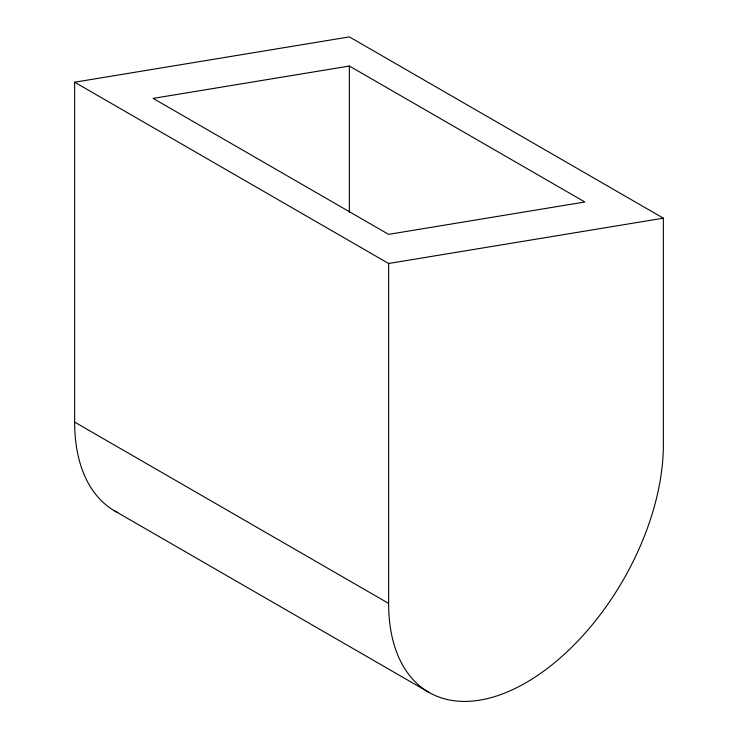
<?xml version="1.0" encoding="UTF-8"?>
<svg xmlns="http://www.w3.org/2000/svg" width="738" height="738" viewBox="0 0 738 738"><rect width="100%" height="100%" fill="white"/><g stroke="black" fill="none" stroke-linecap="round" stroke-linejoin="round"><path stroke-width="1.11" d="M74.639 82.213L349.378 36.9L663.361 218.171L663.361 444.774A194.269 112.158 -60 0 1 525.991 682.696A194.269 112.158 -60 0 1 388.622 603.389L74.639 422.108L74.639 82.213L388.622 263.494L663.361 218.171M349.378 66.033L153.135 98.403L388.622 234.361L584.865 201.991L349.378 66.033L349.378 212.166M114.879 511.047L428.861 692.318M388.622 263.494L388.622 603.389M117.831 512.652A194.269 112.158 -60 0 1 74.639 422.108"/></g></svg>
